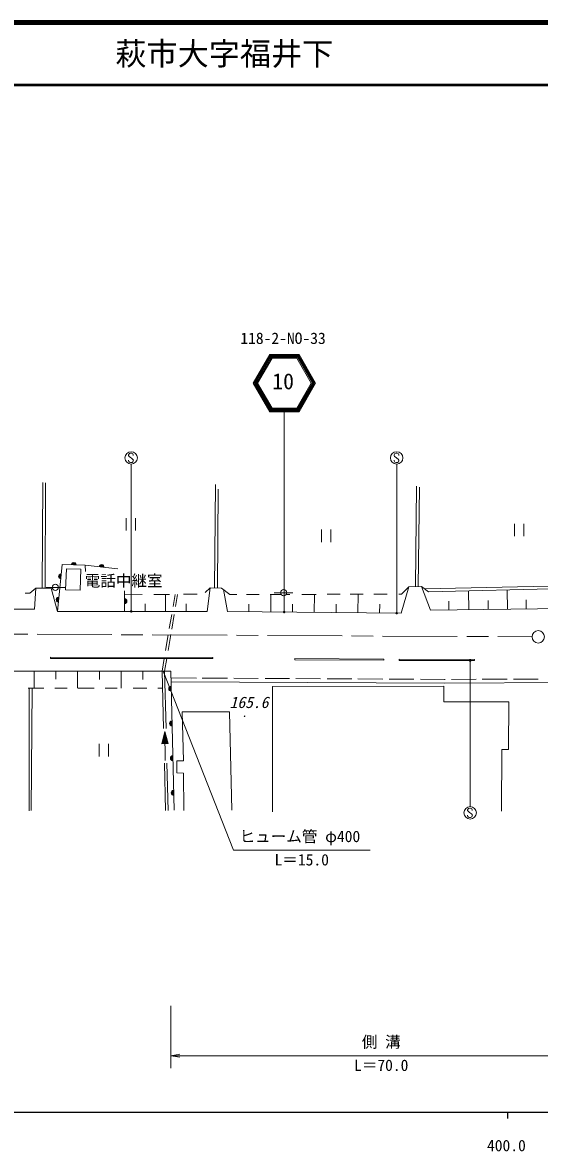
# Model space of a CAD drawing. Units: millimetres, scale not verified. Extents: x 40000 to 680000, y 20000 to 380000.
# Drawn here: x 390116 to 473151, y 198715 to 380000 of the extents above; entities that cross this region are included whole.
import ezdxf
from ezdxf.enums import TextEntityAlignment as Align

# ---------------------------------------------------------------- set-up
doc = ezdxf.new("R2010")
doc.units = ezdxf.units.MM
doc.header["$LTSCALE"] = 1000
doc.linetypes.add('CHAIN', pattern=[18.5, 12, -1.5, 3.5, -1.5])
for name, color, linetype, lineweight in [('M-BGD', 7, 'Continuous', 13), ('M-BMK', 2, 'CHAIN', 13), ('M-BMK-SRVR', 3, 'Continuous', 13), ('M-STR-HTXT', 7, 'Continuous', 13), ('M-STR-STR3', 7, 'Continuous', 13), ('M-STR-STRC', 7, 'Continuous', 13), ('M-TTL', 2, 'Continuous', 140), ('M-TTL-BAND', 7, 'Continuous', 25), ('M-TTL-LINE', 7, 'Continuous', 50)]:
    doc.layers.add(name, color=color, linetype=linetype, lineweight=lineweight)
doc.layers.add('M-TTL-TXT', color=7, linetype='Continuous')
doc.styles.add('ＭＳ ゴシック', font='')
doc.styles.get('ＭＳ ゴシック').set_extended_font_data('MS Gothic')

# ---------------------------------------------------------------- blocks, each defined once
blk = doc.blocks.new('filled_dot')
at = {"color": 0, "linetype": 'Continuous', "lineweight": -2, "const_width": 1.25}
blk.add_lwpolyline([(-0.625, 0, 1), (0.625, 0, 1)], format="xyb", close=True, dxfattribs=at)
blk = doc.blocks.new('open_arrow')
at = {"color": 0, "linetype": 'Continuous', "lineweight": -2}
blk.add_lwpolyline([(7.5, 1.25), (0, 0), (7.5, -1.25)], dxfattribs=at)

msp = doc.modelspace()

# ---------------------------------------------------------------- linework, layer by layer
at = {"layer": 'M-BGD'}
for p, q in [((393349, 306114), (393278, 289146)), ((393812, 306078), (393741, 289146)), ((421088, 305829), (420946, 289192)), ((421551, 305081), (421408, 289185)), ((453386, 305544), (453244, 289417)), ((453884, 305402), (453671, 289423)), ((406742, 298415), (406742, 300415)), ((408242, 300415), (408242, 298415)), ((469171, 297499), (469171, 299499)), ((470671, 299499), (470671, 297499)), ((438153, 296583), (438153, 298583)), ((439653, 298583), (439653, 296583)), ((395713, 285420), (396498, 292965)), ((396498, 292965), (400196, 292858)), ((397194, 292256), (397019, 288904)), ((399468, 292227), (397194, 292256)), ((399380, 288875), (399468, 292227)), ((400196, 292858), (405423, 292254)), ((400196, 292858), (400232, 291863)), ((390547, 288378), (391275, 288378)), ((391275, 288378), (392271, 289146)), ((392018, 285783), (392271, 289146)), ((392271, 289146), (394717, 289146)), ((394898, 289276), (393898, 289266)), ((394717, 289146), (395713, 285420)), ((394895, 289289), (395895, 289289)), ((395898, 289276), (396898, 289256)), ((397019, 288904), (399380, 288875)), ((406489, 288734), (406489, 285433)), ((419434, 288482), (420260, 289203)), ((419776, 285448), (420260, 289203)), ((420260, 289203), (422080, 289175)), ((422080, 289175), (423389, 288151)), ((422390, 288932), (423022, 285427)), ((431558, 288446), (430558, 288446)), ((431556, 288447), (432556, 288447)), ((432558, 288446), (433558, 288446)), ((450933, 285143), (452145, 289402)), ((451008, 288207), (452145, 289402)), ((452145, 289402), (454222, 289431)), ((454222, 289431), (455644, 285619)), ((454222, 289431), (455306, 288556)), ((454671, 289068), (485384, 289730)), ((455306, 288556), (485279, 289338)), ((461814, 285694), (461777, 288725)), ((468013, 285769), (467975, 288887)), ((406489, 288126), (409310, 288142)), ((409792, 285437), (409791, 286637)), ((411208, 288154), (413737, 288169)), ((413089, 288165), (413092, 285441)), ((414616, 288174), (414286, 286221)), ((415022, 288176), (414690, 286213)), ((415970, 288182), (418142, 288195)), ((416392, 285444), (416391, 286644)), ((423389, 288151), (424512, 288153)), ((426081, 288156), (428142, 288160)), ((426479, 285392), (426492, 286601)), ((429875, 288164), (431641, 288168)), ((430008, 288164), (429979, 285356)), ((432472, 288169), (433051, 288171)), ((433479, 285321), (433492, 286609)), ((434980, 288174), (437302, 288179)), ((436979, 285285), (437008, 288179)), ((439034, 288183), (441128, 288187)), ((440479, 285249), (440493, 286617)), ((442731, 288190), (444823, 288195)), ((443978, 285214), (444009, 288193)), ((446557, 288198), (448716, 288203)), ((447478, 285178), (447493, 286625)), ((450580, 288207), (451008, 288207)), ((458614, 285655), (458597, 287062)), ((464913, 285732), (464896, 287185)), ((471013, 285805), (470995, 287305)), ((380392, 285854), (392018, 285783)), ((395713, 285420), (419776, 285448)), ((414073, 284957), (413689, 282682)), ((414475, 284934), (414077, 282580)), ((423022, 285427), (450933, 285143)), ((455644, 285619), (486136, 285989)), ((413519, 281677), (413096, 279170)), ((413930, 281706), (413504, 279184)), ((394608, 277899), (394609, 278099)), ((420667, 277853), (394608, 277899)), ((394609, 278099), (420667, 278053)), ((412874, 277849), (412531, 275818)), ((413284, 277878), (412936, 275818)), ((420667, 278053), (420667, 277853)), ((433857, 277683), (433859, 277883)), ((448154, 277591), (433857, 277683)), ((433859, 277883), (448155, 277791)), ((448155, 277791), (448154, 277591)), ((450620, 277554), (450621, 277754)), ((462709, 277536), (450620, 277554)), ((450621, 277754), (462709, 277736)), ((462709, 277736), (462709, 277536)), ((301268, 275933), (413924, 275817)), ((391962, 275839), (391959, 273096)), ((395462, 275836), (395461, 274536)), ((398962, 275832), (398959, 273092)), ((402462, 275828), (402461, 274528)), ((405962, 275825), (405959, 273088)), ((409462, 275821), (409461, 274521)), ((412531, 275818), (412765, 266618)), ((412931, 275818), (413165, 266626)), ((413924, 275817), (414458, 253507)), ((413949, 274754), (418034, 274731)), ((413964, 274154), (457883, 273908)), ((418995, 274726), (423048, 274703)), ((424051, 274698), (427980, 274676)), ((429078, 274670), (432995, 274648)), ((434039, 274642), (437996, 274620)), ((439039, 274614), (442995, 274592)), ((443999, 274586), (447996, 274564)), ((449026, 274558), (452997, 274536)), ((454027, 274530), (457883, 274508)), ((457883, 274508), (457997, 274509)), ((457883, 273908), (481518, 274015)), ((459013, 274513), (462970, 274531)), ((463973, 274536), (467971, 274554)), ((468987, 274558), (472971, 274576)), ((391016, 273096), (393543, 273095)), ((391162, 253423), (391193, 273096)), ((391507, 253455), (391633, 273096)), ((395307, 273094), (397272, 273093)), ((399037, 273092), (401603, 273090)), ((403408, 273090), (405333, 273088)), ((407899, 273087), (410105, 273086)), ((411870, 273085), (412600, 273085)), ((430280, 273384), (457798, 273449)), ((430280, 253267), (430280, 273384)), ((457798, 273449), (457798, 270906)), ((457798, 270906), (468231, 270906)), ((468231, 270906), (468199, 263244)), ((415967, 261451), (415739, 269308)), ((415739, 269308), (423368, 269308)), ((423368, 269308), (423727, 253528)), ((412990, 266131), (412498, 264192)), ((412621, 264676), (413398, 264686)), ((412633, 264726), (413384, 264736)), ((412646, 264776), (413370, 264785)), ((412659, 264826), (413356, 264835)), ((412672, 264876), (413341, 264885)), ((412684, 264926), (413327, 264935)), ((412697, 264977), (413313, 264985)), ((412710, 265027), (413299, 265034)), ((412723, 265077), (413285, 265084)), ((412735, 265127), (413271, 265134)), ((412748, 265177), (413257, 265184)), ((412761, 265227), (413243, 265234)), ((412774, 265278), (413229, 265284)), ((412786, 265328), (413215, 265333)), ((412799, 265378), (413201, 265383)), ((412812, 265428), (413187, 265433)), ((412825, 265478), (413173, 265483)), ((412837, 265528), (413159, 265533)), ((412850, 265579), (413145, 265583)), ((412863, 265629), (413131, 265632)), ((412876, 265679), (413117, 265682)), ((412888, 265729), (413103, 265732)), ((412901, 265779), (413089, 265782)), ((412914, 265829), (413075, 265832)), ((412927, 265880), (413060, 265881)), ((412939, 265930), (413046, 265931)), ((412952, 265980), (413032, 265981)), ((412965, 266030), (413018, 266031)), ((412977, 266080), (413004, 266081)), ((412990, 266131), (413533, 264206)), ((413051, 261503), (412990, 266131)), ((402423, 262161), (402423, 264161)), ((403923, 264161), (403923, 262161)), ((412498, 264192), (413533, 264206)), ((412506, 264224), (413524, 264237)), ((412519, 264274), (413510, 264287)), ((412532, 264324), (413496, 264337)), ((412544, 264375), (413482, 264387)), ((412557, 264425), (413468, 264437)), ((412570, 264475), (413454, 264486)), ((412582, 264525), (413440, 264536)), ((412595, 264575), (413426, 264586)), ((412608, 264625), (413412, 264636)), ((467090, 263244), (467058, 253365)), ((468199, 263244), (467090, 263244)), ((412906, 261054), (413099, 253461)), ((413306, 261066), (413499, 253471)), ((414924, 259495), (414924, 261451)), ((414924, 261451), (415967, 261451)), ((415967, 259462), (414924, 259495)), ((416033, 253463), (415967, 259462))]:
    msp.add_line(p, q, dxfattribs=at)
for centre, radius in [((395395, 289289), 500), ((432056, 288447), 500), ((425781, 268593), 50)]:
    msp.add_circle(centre, radius, dxfattribs=at)
for centre, radius, start, end in [((398347, 292911), 400, 358.3477, 178.3477), ((398347, 292911), 400, 358.3477, 178.3477), ((398347, 292911), 350, 358.3477, 178.3477), ((398347, 292911), 300, 358.3477, 178.3477), ((398347, 292911), 250, 358.3477, 178.3477), ((398347, 292911), 200, 358.3477, 178.3477), ((398347, 292911), 150, 358.3477, 178.3477), ((398347, 292911), 100, 358.3477, 178.3477), ((398347, 292911), 50, 358.3477, 178.3477), ((402809, 292556), 400, 353.40326, 173.40326), ((402809, 292556), 400, 353.40326, 173.40326), ((402809, 292556), 350, 353.40326, 173.40326), ((402809, 292556), 300, 353.40326, 173.40326), ((402809, 292556), 250, 353.40326, 173.40326), ((402809, 292556), 200, 353.40326, 173.40326), ((402809, 292556), 150, 353.40326, 173.40326), ((402809, 292556), 100, 353.40326, 173.40326), ((402809, 292556), 50, 353.40326, 173.40326), ((396302, 291079), 400, 84.05425, 264.05425), ((396302, 291079), 400, 84.05425, 264.05425), ((396302, 291079), 350, 84.05425, 264.05425), ((396302, 291079), 300, 84.05425, 264.05425), ((396302, 291079), 250, 84.05425, 264.05425), ((396302, 291079), 200, 84.05425, 264.05425), ((396302, 291079), 150, 84.05425, 264.05425), ((396302, 291079), 100, 84.05425, 264.05425), ((396302, 291079), 50, 84.05425, 264.05425), ((395909, 287306), 400, 84.05425, 264.05425), ((395909, 287306), 400, 84.05425, 264.05425), ((395909, 287306), 350, 84.05425, 264.05425), ((395909, 287306), 300, 84.05425, 264.05425), ((395909, 287306), 250, 84.05425, 264.05425), ((395909, 287306), 200, 84.05425, 264.05425), ((395909, 287306), 150, 84.05425, 264.05425), ((395909, 287306), 100, 84.05425, 264.05425), ((395909, 287306), 50, 84.05425, 264.05425), ((406489, 287083), 400, 270.00134, 90.00134), ((406489, 287083), 400, 270.00134, 90.00134), ((406489, 287083), 350, 270.00134, 90.00134), ((406489, 287083), 300, 270.00134, 90.00134), ((406489, 287083), 250, 270.00134, 90.00134), ((406489, 287083), 200, 270.00134, 90.00134), ((406489, 287083), 150, 270.00134, 90.00134), ((406489, 287083), 100, 270.00134, 90.00134), ((406489, 287083), 50, 270.00134, 90.00134), ((413991, 273028), 400, 91.37025, 271.37025), ((413991, 273028), 400, 91.37025, 271.37025), ((413991, 273028), 350, 91.37025, 271.37025), ((413991, 273028), 300, 91.37025, 271.37025), ((413991, 273028), 250, 91.37025, 271.37025), ((413991, 273028), 200, 91.37025, 271.37025), ((413991, 273028), 150, 91.37025, 271.37025), ((413991, 273028), 100, 91.37025, 271.37025), ((413991, 273028), 50, 91.37025, 271.37025), ((414124, 267451), 400, 91.37025, 271.37025), ((414124, 267451), 400, 91.37025, 271.37025), ((414124, 267451), 350, 91.37025, 271.37025), ((414124, 267451), 300, 91.37025, 271.37025), ((414124, 267451), 250, 91.37025, 271.37025), ((414124, 267451), 200, 91.37025, 271.37025), ((414124, 267451), 150, 91.37025, 271.37025), ((414124, 267451), 100, 91.37025, 271.37025), ((414124, 267451), 50, 91.37025, 271.37025), ((414258, 261873), 400, 91.37025, 271.37025), ((414258, 261873), 400, 91.37025, 271.37025), ((414258, 261873), 350, 91.37025, 271.37025), ((414258, 261873), 300, 91.37025, 271.37025), ((414258, 261873), 250, 91.37025, 271.37025), ((414258, 261873), 200, 91.37025, 271.37025), ((414258, 261873), 150, 91.37025, 271.37025), ((414258, 261873), 100, 91.37025, 271.37025), ((414258, 261873), 50, 91.37025, 271.37025), ((414391, 256296), 400, 91.37025, 271.37025), ((414391, 256296), 400, 91.37025, 271.37025), ((414391, 256296), 350, 91.37025, 271.37025), ((414391, 256296), 300, 91.37025, 271.37025), ((414391, 256296), 250, 91.37025, 271.37025), ((414391, 256296), 200, 91.37025, 271.37025), ((414391, 256296), 150, 91.37025, 271.37025), ((414391, 256296), 100, 91.37025, 271.37025), ((414391, 256296), 50, 91.37025, 271.37025)]:
    msp.add_arc(centre, radius, start, end, dxfattribs=at)
at = {"layer": 'M-BMK'}
msp.add_line((373963, 281869), (471962, 281353), dxfattribs=at)
at = {"layer": 'M-BMK-SRVR'}
msp.add_circle((472962, 281354), 1000, dxfattribs=at)
at = {"layer": 'M-STR-STR3'}
for p, q in [((412727, 275818), (423978, 247086)), ((423978, 247086), (445978, 247086)), ((413949, 222086), (413949, 212086)), ((413949, 214086), (481528, 214086))]:
    msp.add_line(p, q, dxfattribs=at)
at = {"layer": 'M-STR-STRC'}
for p, q in [((429842, 326694), (427186, 322094)), ((429928, 326544), (427359, 322094)), ((430015, 326394), (427532, 322094)), ((429842, 326694), (434535, 326694)), ((429928, 326544), (434448, 326544)), ((430015, 326394), (434361, 326394)), ((434361, 326394), (436844, 322094)), ((434448, 326544), (437017, 322094)), ((434535, 326694), (437190, 322094)), ((430102, 326244), (427706, 322094)), ((430188, 326094), (427879, 322094)), ((430102, 326244), (434275, 326244)), ((430188, 326094), (434188, 326094)), ((434188, 326094), (436498, 322094)), ((434275, 326244), (436671, 322094)), ((429842, 317494), (427186, 322094)), ((429928, 317644), (427359, 322094)), ((430015, 317794), (427532, 322094)), ((430102, 317944), (427706, 322094)), ((430188, 318094), (427879, 322094)), ((434188, 318094), (436498, 322094)), ((434275, 317944), (436671, 322094)), ((434361, 317794), (436844, 322094)), ((434448, 317644), (437017, 322094)), ((434535, 317494), (437190, 322094)), ((434535, 317494), (429842, 317494)), ((434448, 317644), (429928, 317644)), ((434361, 317794), (430015, 317794)), ((434275, 317944), (430102, 317944)), ((434188, 318094), (430188, 318094)), ((432139, 317494), (432139, 285334)), ((407283, 310783), (407159, 310598)), ((407159, 310598), (407161, 310467)), ((407161, 310467), (407225, 310338)), ((407225, 310338), (407480, 310156)), ((407475, 310849), (407283, 310783)), ((407596, 310846), (407475, 310849)), ((407480, 310156), (407609, 310024)), ((407846, 310727), (407596, 310846)), ((407609, 310024), (407788, 309908)), ((407909, 310596), (407846, 310727)), ((407909, 310467), (407909, 310596)), ((449937, 310783), (449813, 310598)), ((449813, 310598), (449816, 310467)), ((449816, 310467), (449879, 310338)), ((449879, 310338), (450135, 310156)), ((450129, 310849), (449937, 310783)), ((450251, 310846), (450129, 310849)), ((450135, 310156), (450264, 310024)), ((450501, 310727), (450251, 310846)), ((450264, 310024), (450443, 309908)), ((450564, 310596), (450501, 310727)), ((450564, 310467), (450564, 310596)), ((407161, 309619), (407159, 309740)), ((407201, 309516), (407161, 309619)), ((407285, 309405), (407201, 309516)), ((407472, 309345), (407285, 309405)), ((407606, 309345), (407472, 309345)), ((407566, 285434), (407566, 309086)), ((407707, 309374), (407606, 309345)), ((407849, 309466), (407707, 309374)), ((407788, 309908), (407915, 309708)), ((407909, 309598), (407849, 309466)), ((407915, 309708), (407909, 309598)), ((449816, 309619), (449813, 309740)), ((449856, 309516), (449816, 309619)), ((449940, 309405), (449856, 309516)), ((450127, 309345), (449940, 309405)), ((450261, 309345), (450127, 309345)), ((450221, 285150), (450221, 309086)), ((450361, 309374), (450261, 309345)), ((450503, 309466), (450361, 309374)), ((450443, 309908), (450569, 309708)), ((450564, 309598), (450503, 309466)), ((450569, 309708), (450564, 309598)), ((462025, 277537), (462025, 254086)), ((461934, 253849), (461742, 253783)), ((462055, 253846), (461934, 253849)), ((462305, 253727), (462055, 253846)), ((461742, 253783), (461618, 253598)), ((461618, 253598), (461621, 253467)), ((461621, 252619), (461618, 252740)), ((461621, 253467), (461684, 253338)), ((461660, 252516), (461621, 252619)), ((461744, 252405), (461660, 252516)), ((461684, 253338), (461939, 253156)), ((461931, 252345), (461744, 252405)), ((462066, 252345), (461931, 252345)), ((461939, 253156), (462068, 253024)), ((462166, 252374), (462066, 252345)), ((462068, 253024), (462247, 252908)), ((462308, 252466), (462166, 252374)), ((462247, 252908), (462374, 252708)), ((462368, 253596), (462305, 253727)), ((462368, 252598), (462308, 252466)), ((462368, 253467), (462368, 253596)), ((462374, 252708), (462368, 252598))]:
    msp.add_line(p, q, dxfattribs=at)
for centre in [(407566, 310086), (450221, 310086), (462025, 253086)]:
    msp.add_circle(centre, 1000, dxfattribs=at)
at = {"layer": 'M-TTL'}
msp.add_line((680000, 380000), (40000, 380000), dxfattribs=at)
at = {"layer": 'M-TTL-BAND'}
for p, q in [((40000, 205000), (579000, 205000)), ((468000, 205000), (468000, 204000))]:
    msp.add_line(p, q, dxfattribs=at)
at = {"layer": 'M-TTL-LINE'}
msp.add_line((40000, 370000), (680000, 370000), dxfattribs=at)

# ---------------------------------------------------------------- block references
at = {"layer": 'M-STR-STR3', "xscale": 193, "yscale": 193}
msp.add_blockref('open_arrow', (413949, 214086), dxfattribs=at)
at = {"layer": 'M-STR-STRC', "xscale": 160, "yscale": 160}
for p, rotation in [((407566, 285434), 90), ((432139, 285334), 90), ((450221, 285150), 90), ((462025, 277537), 270)]:
    msp.add_blockref('filled_dot', p, dxfattribs=dict(at, rotation=rotation))

# ---------------------------------------------------------------- texts
at = {"layer": 'M-BGD', "style": 'ＭＳ ゴシック', "oblique": 15}
msp.add_text('165.6', height=1833, dxfattribs=at).set_placement((423374, 269370), align=Align.BOTTOM_LEFT)
at = {"layer": 'M-STR-HTXT', "style": 'ＭＳ ゴシック'}
msp.add_text('電話中継室', height=1833, dxfattribs=at).set_placement((400100, 288903), align=Align.BOTTOM_LEFT)
at = {"layer": 'M-STR-STR3', "style": 'ＭＳ ゴシック'}
for s, p in [('ヒューム管 φ400', (424978, 247836)), ('L＝15.0', (430603, 244086)), ('側 溝', (444613, 214836)), ('L＝70.0', (443363, 211086))]:
    msp.add_text(s, height=1833, dxfattribs=at).set_placement(p, align=Align.BOTTOM_LEFT)
at = {"layer": 'M-STR-STRC', "style": 'ＭＳ ゴシック'}
for s, height, p in [('118-2-NO-33', 1833, (425103, 327836)), ('10', 2566, (430228, 320336))]:
    msp.add_text(s, height=height, dxfattribs=at).set_placement(p, align=Align.BOTTOM_LEFT)
at = {"layer": 'M-TTL-BAND', "style": 'ＭＳ ゴシック'}
msp.add_text('400.0', height=1833, dxfattribs=at).set_placement((467844, 198195), align=Align.BOTTOM_CENTER)
at = {"layer": 'M-TTL-TXT', "style": 'ＭＳ ゴシック'}
msp.add_text('萩市大字福井下', height=3666, dxfattribs=at).set_placement((405024, 375000), align=Align.MIDDLE_LEFT)

doc.saveas('drawing.dxf')
